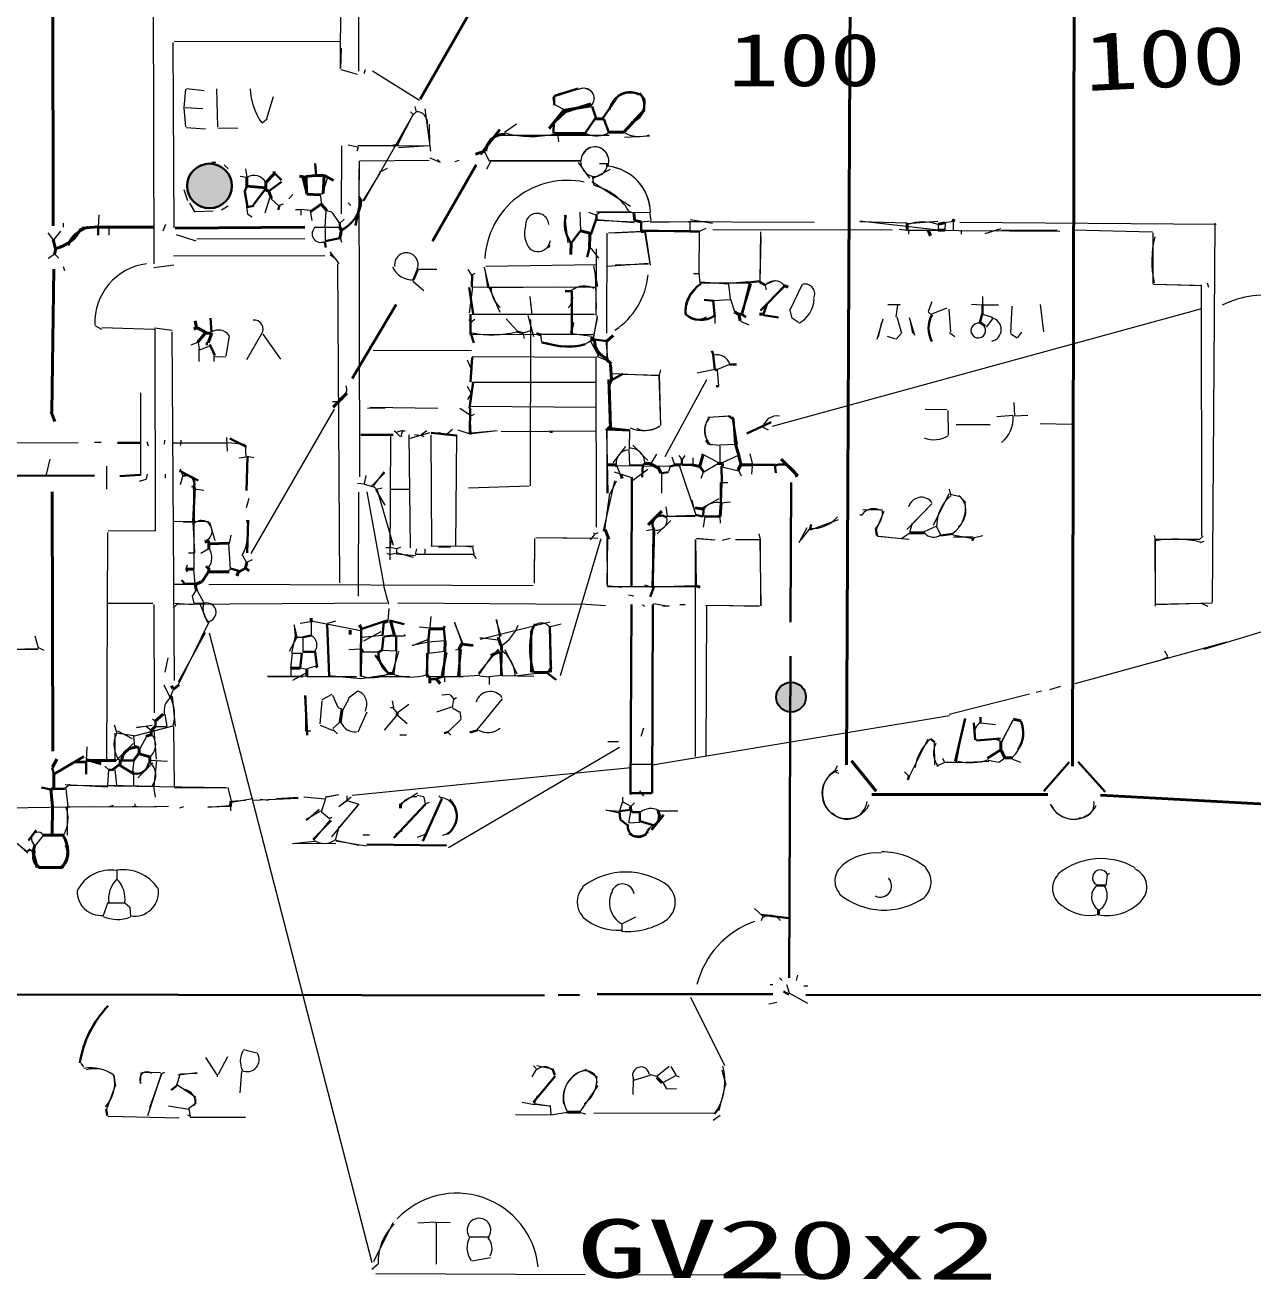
# Model space of a CAD drawing. Header units: millimetres. Extents: x -23299 to 140949, y -27274 to 87783.
# Drawn here: x 48151 to 63551, y -3857 to 11880 of the extents above; entities that cross this region are included whole.
import ezdxf

# ---------------------------------------------------------------- set-up
doc = ezdxf.new("R2010")
doc.units = ezdxf.units.MM
doc.linetypes.add('DASHED', pattern=[666.674799, 446.523571, -220.151228])
for name, color, linetype, lineweight in [('A_HATCH', 252, 'CONTINUOUS', 15), ('A_MED', 9, 'CONTINUOUS', 20), ('A_THIN', 8, 'CONTINUOUS', 15), ('CHECK', 2, 'CONTINUOUS', 35), ('P_DASHED', 200, 'DASHED', 20), ('P_NOMARK', 6, 'CONTINUOUS', 35), ('P_R', 5, 'CONTINUOUS', 40), ('P_SIZE', 140, 'CONTINUOUS', 13), ('SYM', 4, 'CONTINUOUS', 25), ('TEXT', 7, 'CONTINUOUS', 13), ('TEXT_SHAPE', 7, 'CONTINUOUS', 30)]:
    doc.layers.add(name, color=color, linetype=linetype, lineweight=lineweight)
doc.styles.add('JP', font='msgothic.ttc')

msp = doc.modelspace()

# ---------------------------------------------------------------- hatches: boundary and pattern name
at = {"layer": 'SYM'}
h = msp.add_hatch(color=7, dxfattribs=at)
h.dxf.hatch_style = 1
edge = h.paths.add_edge_path()
edge.add_arc((57758, 3452), 187, 0, 360)
at = {"layer": 'TEXT_SHAPE'}
h = msp.add_hatch(color=7, dxfattribs=at)
h.dxf.hatch_style = 1
edge = h.paths.add_edge_path()
edge.add_arc((50464, 9863), 280, 0, 360)

# ---------------------------------------------------------------- linework, layer by layer
at = {"layer": 'A_HATCH', "lineweight": 20}
for p, q in [((55316, 8875), (53931, 8853)), ((53757, 7722), (55319, 7717))]:
    msp.add_line(p, q, dxfattribs=at)
at = {"layer": 'A_HATCH', "lineweight": 15}
for p, q in [((53759, 8256), (55292, 8255)), ((53755, 7403), (55305, 7402)), ((53736, 7102), (55304, 7090))]:
    msp.add_line(p, q, dxfattribs=at)
at = {"layer": 'A_MED', "lineweight": 20}
for p, q in [((50005, 11660), (50017, 9338)), ((50553, 11081), (50565, 10605)), ((51185, 10707), (51265, 10983)), ((54801, 10879), (54922, 10816)), ((50142, 10842), (50161, 10604)), ((50158, 10847), (50379, 10835)), ((51126, 10653), (51188, 10704)), ((53020, 10758), (52398, 9675)), ((53020, 10762), (52828, 10385)), ((53055, 10792), (53021, 10758)), ((53241, 10298), (53167, 10828)), ((50173, 10597), (50412, 10578)), ((50569, 10593), (50818, 10586)), ((55670, 10475), (55984, 10493)), ((52328, 10348), (52311, 10297)), ((52765, 10366), (52324, 10366)), ((52835, 10345), (53218, 10368)), ((53912, 10296), (53973, 10173)), ((52340, 10179), (52338, 9690)), ((52353, 10179), (53221, 10186)), ((52693, 10083), (52591, 10032)), ((53227, 10214), (53356, 10160)), ((55114, 10180), (53984, 10178)), ((53984, 10178), (55119, 10179)), ((50848, 9987), (50933, 9972)), ((52599, 10023), (52388, 9676)), ((55261, 9919), (55743, 9607)), ((51218, 9709), (51156, 9520)), ((51236, 9701), (51335, 9613)), ((51389, 9636), (51339, 9616)), ((51854, 9755), (51867, 9635)), ((51542, 9567), (51609, 9567)), ((51610, 9570), (51729, 9557)), ((51726, 9549), (51747, 9431)), ((54916, 9496), (54957, 9148)), ((55109, 9531), (55119, 9294)), ((55110, 9532), (55116, 9294)), ((55709, 9532), (55317, 9532)), ((55368, 9534), (55318, 9499)), ((55711, 9553), (55790, 9519)), ((55983, 9532), (56000, 9430)), ((51913, 9345), (52100, 9345)), ((51913, 9345), (51913, 9175)), ((55315, 9441), (55791, 9406)), ((55318, 9435), (55792, 9413)), ((55894, 9290), (55470, 9272)), ((55539, 9275), (55877, 9292)), ((55920, 9295), (55987, 8887)), ((55927, 9298), (55991, 8871)), ((56605, 9293), (56603, 8766)), ((56605, 9289), (56603, 8766)), ((56690, 9328), (56606, 9292)), ((57376, 9289), (57368, 8663)), ((59112, 9320), (59214, 9306)), ((59215, 9390), (59601, 9423)), ((59223, 9310), (59485, 9310)), ((59231, 9309), (61128, 9297)), ((59604, 9378), (59604, 9309)), ((59790, 9415), (59688, 9401)), ((60194, 9266), (60395, 9330)), ((60400, 9309), (61094, 9309)), ((51659, 9199), (50303, 9194)), ((52103, 9210), (52119, 9159)), ((55446, 8017), (55453, 9271)), ((57378, 9225), (57368, 8663)), ((48523, 9007), (48440, 8953)), ((48524, 9006), (48574, 8955)), ((55248, 9084), (55342, 8959)), ((50016, 8869), (49767, 8835)), ((53080, 8817), (53317, 8817)), ((53908, 8846), (53968, 8587)), ((55452, 8856), (55970, 8895)), ((55971, 8882), (55554, 8871)), ((53016, 8667), (53153, 8550)), ((53792, 8764), (53758, 8746)), ((56600, 8765), (56612, 8646)), ((57432, 8626), (57567, 8682)), ((53762, 8595), (53720, 8271)), ((53943, 8598), (53993, 8577)), ((56972, 8629), (56994, 8442)), ((57429, 8628), (57445, 8560)), ((62311, 8629), (62904, 8613)), ((56992, 8434), (56788, 8422)), ((56997, 8444), (57048, 8289)), ((60883, 8375), (60926, 8031)), ((53790, 8186), (53740, 8150)), ((54185, 8194), (54324, 8045)), ((56804, 8221), (56804, 8136)), ((49024, 8112), (49111, 8066)), ((50024, 3661), (49995, 8035)), ((53735, 8153), (53744, 8000)), ((54614, 8000), (54627, 7903)), ((55240, 7926), (55343, 7732)), ((55322, 7726), (55479, 7661)), ((53694, 7681), (53753, 7549)), ((56122, 7558), (56104, 7490)), ((56830, 7557), (56849, 7353)), ((56988, 7624), (56834, 7560)), ((56101, 7480), (55517, 7508)), ((56106, 7485), (55649, 7500)), ((56099, 7489), (56121, 6860)), ((56102, 7489), (56119, 6860)), ((56699, 7429), (56177, 6467)), ((53728, 6979), (53743, 6757)), ((53782, 6998), (53733, 6977)), ((57001, 6974), (56713, 6957)), ((56968, 6975), (56731, 6957)), ((52980, 6701), (53233, 6769)), ((53424, 6736), (53340, 6771)), ((53513, 6807), (53429, 6737)), ((54070, 6793), (53749, 6754)), ((55445, 6792), (55458, 6008)), ((57405, 6848), (57202, 6762)), ((60881, 6885), (61283, 6877)), ((48818, 6635), (47988, 6641)), ((49022, 6648), (49107, 6651)), ((50004, 6640), (50690, 6639)), ((50106, 6640), (50682, 6639)), ((50699, 6644), (50903, 6626)), ((50912, 6617), (50921, 6469)), ((52985, 5322), (52967, 6741)), ((53238, 6741), (53249, 5345)), ((53564, 6743), (53549, 5345)), ((55773, 6611), (55962, 6421)), ((56729, 6626), (56865, 6612)), ((57051, 6618), (56864, 6613)), ((50919, 6461), (50834, 6449)), ((50937, 6469), (50928, 6043)), ((50936, 6473), (51021, 6458)), ((55683, 6594), (55524, 6390)), ((55723, 6554), (55731, 6366)), ((56072, 6500), (55999, 6383)), ((56663, 6489), (56838, 6400)), ((56864, 6604), (56863, 6383)), ((57096, 6480), (56895, 6389)), ((57239, 6502), (57275, 6367)), ((48463, 6435), (48416, 6242)), ((49172, 6350), (49170, 6061)), ((55573, 6348), (55615, 6242)), ((55962, 6308), (55772, 6170)), ((56240, 6348), (56223, 6280)), ((56356, 6362), (56563, 5739)), ((56525, 6451), (56525, 6366)), ((56834, 6375), (56663, 6275)), ((56895, 6341), (57098, 6290)), ((57098, 6297), (57132, 6229)), ((57270, 6349), (57262, 6247)), ((49909, 6248), (49909, 6197)), ((55407, 5534), (55548, 6164)), ((55563, 6160), (55489, 6001)), ((55541, 6276), (55743, 6211)), ((56135, 6264), (56133, 6008)), ((56135, 6259), (56133, 6008)), ((56658, 6281), (56628, 6195)), ((50239, 6095), (50273, 6095)), ((50273, 6065), (50392, 6048)), ((52333, 4716), (52339, 6021)), ((55483, 6007), (55418, 5549)), ((50959, 5944), (50925, 5824)), ((56515, 5921), (56539, 5817)), ((56998, 5898), (56879, 5886)), ((56556, 5729), (56200, 5715)), ((56556, 5719), (56200, 5719)), ((56678, 5718), (56655, 5583)), ((56866, 5719), (56869, 5634)), ((49183, 5516), (49174, 2650)), ((50457, 5652), (50021, 5654)), ((50135, 5652), (50271, 5652)), ((50253, 5651), (50277, 5262)), ((50266, 5652), (50268, 5261)), ((50463, 5648), (50530, 5418)), ((56029, 5552), (55944, 5538)), ((50726, 5057), (50707, 5380)), ((54868, 3724), (55377, 5442)), ((55454, 5430), (55449, 4868)), ((56561, 2707), (56560, 5430)), ((56561, 5430), (56568, 4856)), ((62321, 5428), (62327, 4628)), ((62873, 5428), (62331, 5428)), ((62928, 5475), (62877, 5424)), ((50201, 5261), (50269, 5261)), ((50455, 5312), (50357, 5255)), ((52805, 5265), (53019, 5207)), ((53047, 5243), (53771, 5243)), ((53772, 5240), (53807, 5191)), ((50164, 5055), (50182, 5022)), ((50185, 5107), (50165, 5057)), ((50725, 5057), (50691, 5023)), ((50013, 4870), (50284, 4869)), ((50309, 4789), (50394, 4636)), ((49186, 4628), (49752, 4630)), ((50059, 4618), (50008, 4567)), ((50266, 4631), (50385, 4631)), ((52824, 4634), (55128, 4617)), ((55129, 4622), (55432, 4600)), ((56696, 4596), (56691, 2711)), ((62332, 4612), (63042, 4635)), ((52045, 4406), (51942, 4376)), ((52713, 4563), (52702, 4410)), ((53238, 4461), (53226, 4324)), ((54057, 4425), (54120, 4215)), ((54063, 4427), (54101, 4206)), ((50410, 4257), (50071, 3638)), ((50456, 4390), (50075, 3613)), ((51520, 4359), (51558, 4211)), ((51525, 4359), (51539, 4206)), ((51738, 4397), (51603, 4377)), ((51739, 4393), (51738, 4222)), ((52364, 4282), (51741, 4403)), ((51942, 4376), (51961, 3712)), ((52652, 4397), (52369, 4313)), ((52614, 4272), (52396, 4155)), ((53093, 4333), (53229, 4321)), ((53532, 4391), (53640, 4122)), ((53535, 4392), (53631, 4120)), ((54733, 4391), (53860, 4173)), ((54874, 4368), (54739, 4335)), ((48272, 4220), (48317, 4070)), ((51556, 4196), (51463, 4023)), ((51535, 4205), (51492, 4003)), ((51636, 4205), (51636, 4018)), ((52636, 4225), (52365, 4201)), ((52805, 4222), (52907, 4222)), ((52904, 4236), (52921, 4219)), ((53414, 4159), (53211, 4139)), ((48318, 4075), (48385, 4040)), ((51499, 4001), (51478, 3814)), ((52364, 4055), (52211, 4044)), ((52381, 4018), (52584, 4018)), ((52635, 4042), (52804, 4032)), ((52833, 4026), (52757, 3748)), ((52811, 4034), (52776, 3745)), ((53414, 4022), (53211, 4000)), ((53600, 4055), (53549, 4039)), ((54083, 4054), (53832, 3746)), ((53999, 3964), (53842, 3736)), ((54168, 4051), (54319, 3745)), ((62482, 3954), (62378, 3907)), ((51482, 3814), (51482, 3712)), ((51601, 3817), (51686, 3803)), ((51802, 3838), (51683, 3805)), ((51685, 3709), (51194, 3715)), ((51508, 3666), (51667, 3751)), ((51957, 3722), (52360, 3685)), ((52700, 3730), (52367, 3682)), ((53854, 3721), (53582, 3707)), ((54533, 3744), (54296, 3713)), ((49893, 3604), (49957, 3466)), ((50014, 3556), (49980, 3471)), ((49997, 3459), (50035, 3086)), ((49269, 3103), (49300, 3000)), ((49276, 2998), (49275, 2650)), ((49767, 3039), (49796, 2673)), ((49785, 3083), (49921, 3082)), ((50014, 3083), (50019, 2334)), ((50014, 3083), (50019, 2334)), ((49506, 2871), (49287, 2652)), ((49510, 2963), (49524, 2827)), ((49673, 2959), (49591, 2805)), ((48927, 2828), (48916, 2657)), ((55607, 2819), (53462, 1563)), ((49199, 2539), (49185, 2351)), ((49516, 2657), (49500, 2520)), ((49755, 2628), (49566, 2439)), ((49716, 2660), (49936, 2649)), ((49799, 2658), (49764, 2334)), ((49511, 2487), (49511, 2334)), ((48712, 2354), (48645, 2302)), ((49189, 2347), (49765, 2333)), ((49763, 2333), (49784, 2198)), ((50694, 2320), (50737, 2147)), ((50695, 2320), (50735, 2147)), ((50724, 2088), (50441, 2069)), ((50729, 2081), (50441, 2072)), ((55639, 2129), (55608, 2026)), ((55794, 2128), (55743, 2077)), ((55746, 2012), (55718, 1874)), ((55862, 1881), (55726, 1870)), ((56013, 1839), (55979, 1805)), ((48379, 1716), (48280, 1595)), ((57401, 697), (57384, 646)), ((55635, 613), (55635, 511)), ((57703, -152), (57739, -270)), ((56496, -310), (56923, -1170)), ((49187, -1804), (50085, -1824)), ((56793, -1770), (55286, -1767)), ((55175, -3795), (52550, -3783))]:
    msp.add_line(p, q, dxfattribs=at)
at = {"layer": 'A_MED', "lineweight": 15}
msp.add_line((55476, 10497), (54175, 10494), dxfattribs=at)
at = {"layer": 'A_MED', "lineweight": 20}
for centre, radius, start, end in [((51826, 11135), 855, 183.5429, 214.2968), ((55156, 10949), 138, 5.0878, 117.2789), ((55159, 10959), 129, 314.4123, 120.1949), ((54509, 11799), 1315, 255.2504, 282.0247), ((55318, 10778), 288, 243.4185, 303.0934), ((55859, 10902), 419, 241.7379, 287.3569), ((55293, 10143), 162, 262.3423, 348.7749), ((51023, 9833), 161, 26.5947, 122.1124), ((54951, 8899), 1034, 78.0474, 176.9665), ((55130, 9195), 690, 31.3865, 77.0454), ((54573, 9373), 146, 2.2455, 184.3693), ((54723, 9269), 309, 162.963, 219.754), ((59409, 8851), 561, 69.7044, 109.7453), ((52933, 8878), 147, 337.4867, 189.3725), ((54581, 9204), 164, 234.4416, 317.6135), ((55017, 8845), 954, 303.86, 354.2716), ((57555, 8520), 152, 38.6402, 138.3184), ((54858, 8459), 161, 310.0417, 29.3198), ((63718, 7236), 1260, 79.3734, 115.927), ((54991, 8293), 451, 255.0062, 306.8328), ((56828, 7575), 170, 17.5411, 104.2152), ((56908, 6792), 236, 139.9222, 229.7522), ((56953, 6794), 277, 143.0132, 204.851), ((55900, 7228), 432, 248.0484, 299.5802), ((55942, 7070), 273, 244.137, 308.4145), ((50363, 5533), 133, 302.4497, 127.848), ((50311, 5526), 638, 332.2543, 13.0359), ((50290, 5199), 204, 322.7632, 34.4393), ((50427, 4515), 119, 281.464, 109.8361), ((53859, 4535), 510, 301.6951, 339.412), ((54627, 4254), 127, 38.205, 163.7565), ((51673, 4105), 139, 323.1016, 60.9146), ((53902, 3713), 395, 2.2948, 55.1814), ((52503, 4121), 425, 251.0849, 297.8422), ((50103, 3280), 210, 129.0455, 191.6607), ((49535, 3228), 491, 342.8547, 25.8358), ((49575, 2855), 310, 153.1591, 220.4614), ((49606, 2854), 183, 306.7747, 44.643), ((49580, 2470), 211, 323.6005, 48.5121), ((48313, 1674), 83.4, 38.4295, 239.452), ((55645, 964), 145, 8.465, 156.2713), ((55779, 873), 300, 150.8119, 241.1185), ((57670, -428), 1127, 109.2078, 165.8313)]:
    msp.add_arc(centre, radius, start, end, dxfattribs=at)
at = {"layer": 'A_THIN', "lineweight": 15}
for p, q in [((49769, 8887), (49760, 13373)), ((52109, 11336), (52113, 12460)), ((52332, 12443), (52332, 11302)), ((52110, 11669), (50026, 11675)), ((52114, 11592), (52108, 11337)), ((52111, 11325), (52244, 11287)), ((52111, 11325), (52318, 11266)), ((52417, 11318), (52400, 11267)), ((52510, 11305), (53099, 10937)), ((50162, 11077), (50142, 10845)), ((50397, 11055), (50177, 11082)), ((53039, 10860), (53057, 10792)), ((52987, 10792), (53021, 10758)), ((53220, 10639), (53224, 10366)), ((54314, 10636), (54163, 10532)), ((54829, 10518), (54842, 10416)), ((52121, 10366), (52117, 9515)), ((52205, 10379), (52325, 10354)), ((53222, 10363), (52324, 10364)), ((50494, 10163), (50545, 10162)), ((50646, 10128), (50697, 10077)), ((50914, 10077), (50934, 9975)), ((52337, 10077), (52346, 6213)), ((53323, 10196), (53357, 10162)), ((53593, 10182), (53542, 10166)), ((53992, 10174), (53939, 10073)), ((55087, 10158), (55232, 9959)), ((55356, 10144), (55457, 10144)), ((55488, 10067), (55265, 9951)), ((55267, 9974), (55279, 9877)), ((50140, 9817), (50190, 9681)), ((51880, 9773), (51846, 9755)), ((50212, 9647), (50280, 9534)), ((50700, 9609), (50614, 9560)), ((50930, 9600), (50940, 9515)), ((51509, 9754), (51458, 9703)), ((52203, 9652), (52236, 9617)), ((52336, 9735), (52370, 9684)), ((49075, 9499), (49067, 9346)), ((50288, 9544), (50508, 9549)), ((50940, 9511), (50996, 9476)), ((51609, 9567), (51609, 9498)), ((51923, 9550), (51910, 9345)), ((51932, 9553), (52000, 9537)), ((51998, 9532), (52093, 9391)), ((52151, 9447), (52100, 9396)), ((55217, 9532), (55319, 9498)), ((55370, 9531), (55980, 9533)), ((56493, 9442), (56773, 9394)), ((48593, 9295), (48510, 9191)), ((48627, 9397), (48627, 9346)), ((49203, 9346), (49203, 9244)), ((49912, 9381), (49879, 9295)), ((51795, 9345), (51913, 9345)), ((55997, 9422), (55878, 9409)), ((55996, 9410), (56708, 9423)), ((55996, 9417), (58046, 9408)), ((56487, 9412), (56487, 9293)), ((59028, 9307), (56775, 9313)), ((58621, 9418), (59215, 9399)), ((58622, 9424), (59604, 9314)), ((59231, 9310), (59231, 9259)), ((59689, 9395), (59688, 9309)), ((59791, 9412), (59790, 9309)), ((59875, 9408), (63089, 9383)), ((59892, 9309), (59891, 9258)), ((62291, 9284), (61298, 9307)), ((63045, 4639), (63076, 9394)), ((48435, 9273), (48502, 9188)), ((50046, 9252), (50292, 9174)), ((54737, 9176), (54721, 9124)), ((62295, 9275), (62297, 8634)), ((51912, 8987), (50014, 8981)), ((51975, 9037), (52086, 8890)), ((51978, 9003), (52027, 8967)), ((54717, 9126), (54705, 9090)), ((54734, 9116), (54713, 9086)), ((55313, 8238), (55317, 9072)), ((48629, 8854), (48645, 8802)), ((52097, 4886), (52075, 8886)), ((53702, 8814), (53751, 8745)), ((55280, 8861), (55332, 8602)), ((53921, 8785), (53951, 8597)), ((55317, 8323), (55305, 8783)), ((56535, 8766), (56603, 8766)), ((56620, 8659), (56976, 8637)), ((57228, 8659), (56974, 8639)), ((55302, 8594), (53756, 8589)), ((53973, 8589), (54106, 8278)), ((53993, 8588), (54807, 8597)), ((56619, 8646), (57229, 8646)), ((62299, 8629), (62819, 8619)), ((62912, 5479), (62907, 8623)), ((62976, 8646), (62992, 8595)), ((54481, 8476), (54493, 8357)), ((54481, 8476), (54505, 8249)), ((53718, 8186), (53736, 8153)), ((54458, 8240), (54527, 7974)), ((54492, 6100), (54494, 8187)), ((55327, 8205), (55275, 7963)), ((55328, 8232), (55277, 7943)), ((57524, 6852), (62911, 8326)), ((49113, 8086), (49773, 8068)), ((49776, 8084), (49996, 8054)), ((49785, 5534), (49783, 8065)), ((54499, 8051), (54398, 8017)), ((54497, 8065), (54513, 8048)), ((57124, 8167), (57227, 8119)), ((53754, 8000), (55273, 8003)), ((54394, 8016), (54410, 7948)), ((55007, 8004), (54618, 7998)), ((55007, 8012), (55263, 7980)), ((55436, 7931), (55461, 7650)), ((55447, 7915), (55446, 7694)), ((53749, 7795), (52516, 7797)), ((55311, 7719), (55315, 5583)), ((56801, 7559), (56579, 7516)), ((49602, 6231), (49601, 7269)), ((53697, 7352), (53743, 7267)), ((53749, 7266), (53701, 7183)), ((53326, 7071), (52479, 7084)), ((52026, 7065), (50982, 5251)), ((52445, 7076), (52666, 7081)), ((53605, 7076), (53737, 6986)), ((52782, 6790), (52815, 6772)), ((52809, 6768), (52860, 6716)), ((52884, 6794), (52816, 6776)), ((52886, 6791), (52866, 6742)), ((52884, 6792), (52918, 6792)), ((53189, 6793), (53120, 6742)), ((53578, 6806), (53745, 6749)), ((54070, 6792), (53748, 6761)), ((54121, 6782), (55307, 6792)), ((54579, 6782), (54663, 6786)), ((54731, 6775), (54765, 6775)), ((55452, 6008), (55452, 6819)), ((55730, 6808), (55729, 6570)), ((55730, 6804), (55729, 6562)), ((57405, 6838), (57473, 6803)), ((49679, 6656), (49695, 6604)), ((49901, 6674), (49895, 6623)), ((50108, 6638), (50090, 6605)), ((50106, 6674), (50106, 6640)), ((50688, 6538), (50683, 6708)), ((52733, 6738), (52726, 5175)), ((52864, 6738), (52881, 6721)), ((53035, 6747), (53120, 6732)), ((53120, 6739), (53154, 6721)), ((56264, 6466), (56295, 6363)), ((56352, 6482), (56388, 6433)), ((56427, 6482), (56391, 6433)), ((50098, 6314), (50131, 6228)), ((55576, 6357), (56236, 6347)), ((55729, 6363), (55898, 6367)), ((49665, 6181), (49581, 6156)), ((49684, 6247), (49668, 6185)), ((50130, 6233), (50097, 6114)), ((52425, 6230), (52404, 6129)), ((52662, 6265), (52486, 6088)), ((52651, 6277), (52518, 6100)), ((56896, 6144), (56964, 6144)), ((52321, 6133), (52407, 6125)), ((52405, 6121), (52524, 6088)), ((52655, 4852), (52440, 6028)), ((52523, 6092), (52557, 6058)), ((52545, 6056), (52664, 5861)), ((52628, 6073), (52560, 6057)), ((52771, 5354), (52566, 6059)), ((52729, 6060), (52979, 6060)), ((54474, 6097), (53712, 6072)), ((56188, 5839), (56204, 5720)), ((56853, 5937), (56648, 5827)), ((56250, 5668), (56080, 5498)), ((49775, 5536), (49192, 5531)), ((55281, 5512), (55298, 5495)), ((55336, 5513), (55303, 5495)), ((50730, 5481), (50709, 5380)), ((52746, 5430), (52725, 5329)), ((54540, 5442), (54535, 4879)), ((54540, 5442), (54536, 4937)), ((55233, 5441), (54556, 5449)), ((55335, 5440), (54556, 5449)), ((55291, 5493), (55240, 5425)), ((55448, 5447), (55452, 4851)), ((56572, 5442), (56808, 5426)), ((56573, 5447), (56808, 5424)), ((62311, 5478), (62327, 5427)), ((62324, 5428), (62326, 4628)), ((62891, 5392), (62941, 5409)), ((50269, 5261), (50268, 5057)), ((50269, 5261), (50268, 5057)), ((50879, 5227), (50929, 5141)), ((52675, 5328), (52726, 5328)), ((52690, 5259), (52724, 5241)), ((52726, 5332), (52811, 5317)), ((52811, 5255), (52726, 5240)), ((52809, 5248), (53046, 5228)), ((52810, 5311), (52810, 5260)), ((52860, 5330), (52811, 5310)), ((53060, 5312), (53044, 5244)), ((53166, 5311), (53166, 5243)), ((53166, 5243), (53775, 5243)), ((53781, 5339), (53238, 5345)), ((53335, 5336), (53488, 5336)), ((53641, 5349), (53760, 5336)), ((53764, 5329), (53779, 5244)), ((50264, 5056), (50280, 4869)), ((50998, 5174), (50930, 5140)), ((50294, 4789), (50245, 4719)), ((50454, 4868), (54522, 4851)), ((52648, 4850), (52709, 4619)), ((55449, 4853), (55637, 4831)), ((55456, 4840), (56552, 4838)), ((55922, 4859), (56024, 4827)), ((56552, 4846), (56027, 4830)), ((49772, 3253), (49771, 4615)), ((50029, 4628), (50265, 4615)), ((50063, 4617), (52689, 4634)), ((50248, 4716), (50268, 4632)), ((50347, 4615), (50440, 4388)), ((62327, 4617), (62903, 4630)), ((62327, 4628), (62327, 4594)), ((62903, 4629), (62987, 4594)), ((62938, 4055), (64685, 4584)), ((52504, -3644), (50463, 4252)), ((51535, 4205), (51636, 4205)), ((53199, 4169), (53005, 4093)), ((53211, 4141), (53005, 4100)), ((53855, 4200), (54083, 4169)), ((63221, 4142), (61317, 3619)), ((47977, 4055), (48316, 4061)), ((47977, 4053), (48316, 4053)), ((49941, 3946), (49904, 3764)), ((51500, 4001), (51619, 4001)), ((62442, 4032), (62478, 3965)), ((51685, 3712), (51956, 3712)), ((51685, 3712), (51956, 3712)), ((54531, 3712), (54125, 3718)), ((60747, 3487), (59742, 3235)), ((49747, 3180), (49781, 3146)), ((49903, 3238), (49927, 3084)), ((59745, 3219), (56021, 2597)), ((49294, 3002), (49514, 2970)), ((49311, 3031), (49496, 2932)), ((50004, 3089), (49517, 2960)), ((49547, 3072), (49745, 3099)), ((49547, 3073), (49666, 3086)), ((49669, 3086), (49735, 3033)), ((55907, 3062), (55875, 2959)), ((55459, 2894), (55594, 2894)), ((49153, 2585), (49205, 2536)), ((49275, 2540), (49297, 2352)), ((55747, 2565), (52253, 2219)), ((56017, 2605), (55746, 2605)), ((49187, 2324), (48654, 2353)), ((48663, 2302), (48686, 2079)), ((50679, 2313), (48714, 2344)), ((50024, 2319), (50679, 2315)), ((55858, 2278), (55907, 2209)), ((47917, 2062), (48985, 2082)), ((48680, 2079), (48678, 1721)), ((48680, 2076), (49798, 2080)), ((49257, 2091), (49206, 2075)), ((49493, 2078), (49526, 2078)), ((49527, 2112), (49526, 2078)), ((49526, 2078), (49560, 2078)), ((49950, 2080), (49594, 2073)), ((50138, 2074), (50087, 2058)), ((50729, 2078), (50729, 2027)), ((50916, 2155), (50730, 2143)), ((51007, 2176), (50737, 2129)), ((55642, 2196), (55642, 2128)), ((55647, 2137), (55747, 2084)), ((55437, 2039), (55601, 2000)), ((55438, 2033), (55607, 2023)), ((56073, 2026), (56336, 2026)), ((56099, 2026), (56336, 2026)), ((55974, 1808), (55952, 1778)), ((55982, 1803), (55964, 1770)), ((47955, 1694), (48180, 1510)), ((47962, 1697), (48186, 1495)), ((48213, 1544), (48182, 1523)), ((48221, 1532), (48187, 1514)), ((48220, 1534), (48254, 1534)), ((57298, 802), (57403, 704)), ((55809, 691), (55638, 608)), ((57495, -153), (57529, -153)), ((57614, -68), (57648, -102)), ((57841, -36), (57824, -104)), ((57737, -263), (57963, -385)), ((57919, -170), (57969, -170)), ((57580, -380), (57478, -397)), ((58155, -3797), (55497, -3793))]:
    msp.add_line(p, q, dxfattribs=at)
for centre, radius, start, end in [((55297, 10179), 174, 347.8661, 180.1104), ((55299, 10190), 164, 14.0551, 153.2208), ((55324, 10182), 208, 180.9607, 255.5757), ((55402, 9520), 592, 1.1058, 84.6281), ((55414, 9530), 577, 8.4654, 77.2725), ((63597, 8916), 1314, 166.3514, 191.8082), ((49768, 8150), 742, 97.14, 182.2533), ((54332, 8590), 337, 181.859, 228.4439), ((55169, 8339), 268, 63.3213, 127.792), ((54006, 9299), 1304, 259.0191, 283.648), ((57585, 6794), 185, 81.8253, 164.684), ((56823, 5697), 195, 73.8659, 146.9742), ((56074, 5675), 129, 250.7892, 19.403), ((62577, 4234), 1201, 74.9214, 101.6498), ((50644, 4568), 262, 166.3283, 222.392), ((52988, 4412), 708, 251.8456, 286.6774), ((48288, 1926), 402, 328.8518, 21.3368), ((55687, 359), 899, 52.7393, 127.4106), ((55342, 882), 268, 136.571, 222.9413), ((56031, 878), 275, 310.2545, 44.3761), ((55581, 1171), 644, 227.2888, 274.6931), ((55704, 1422), 910, 265.6328, 303.7849), ((53565, -3795), 1025, 5.7805, 136.6646)]:
    msp.add_arc(centre, radius, start, end, dxfattribs=at)
at = {"layer": 'CHECK', "lineweight": 15}
for p, q in [((51945, 9973), (51875, 9754)), ((51695, 9756), (51862, 9751))]:
    msp.add_line(p, q, dxfattribs=at)
at = {"layer": 'CHECK', "lineweight": 30}
msp.add_line((54835, -284), (55106, -285), dxfattribs=at)
at = {"layer": 'P_DASHED', "lineweight": 20}
msp.add_line((51193, 3711), (53853, 3710), dxfattribs=at)
at = {"layer": 'P_NOMARK', "lineweight": 40}
for p, q in [((61316, 15394), (61290, 2586)), ((58510, 14824), (58455, 2604)), ((48502, 9363), (48499, 13561)), ((54104, 10570), (53865, 10256)), ((53917, 10297), (53799, 10261)), ((53809, 10129), (53260, 9170)), ((50033, 9333), (51659, 9346)), ((48511, 8818), (48487, 7031)), ((52255, 7447), (52804, 8377)), ((48479, 7030), (48524, 6909)), ((57633, 6437), (57842, 6226)), ((55623, 6246), (55639, 6194)), ((48500, 2776), (48490, 6027)), ((48547, 2674), (48493, 2574)), ((58515, 2653), (58825, 2273)), ((58772, 2230), (60978, 2229)), ((61640, 2224), (73803, 1559))]:
    msp.add_line(p, q, dxfattribs=at)
at = {"layer": 'P_NOMARK', "lineweight": 30}
for p, q in [((55901, 6366), (55890, 6212)), ((47991, 6229), (49020, 6231)), ((55756, 4846), (55763, 6211)), ((57752, 4391), (57760, 6144)), ((56037, 4830), (55992, 4709)), ((55755, 4613), (55743, 2230)), ((56015, 2247), (56026, 4613)), ((57736, -68), (57751, 3966)), ((61247, 2635), (60929, 2273)), ((61360, 2639), (61697, 2264)), ((56011, 2247), (55748, 2247)), ((57387, 720), (57734, 681)), ((45959, -275), (54666, -289)), ((57529, -273), (55326, -273)), ((77144, -304), (57944, -280))]:
    msp.add_line(p, q, dxfattribs=at)
for centre, radius, start, end in [((57635, 6177), 194, 9.4964, 112.1691), ((50133, -1333), 1310, 135.9209, 171.3472)]:
    msp.add_arc(centre, radius, start, end, dxfattribs=at)
at = {"layer": 'P_R', "lineweight": 40}
msp.add_line((53830, 12217), (53107, 10949), dxfattribs=at)
at = {"layer": 'SYM', "lineweight": 20}
for p, q in [((49303, 1279), (49302, 1159)), ((61723, 1224), (61707, 1088)), ((49199, 870), (49403, 870)), ((49404, 872), (49461, 821)), ((49463, 819), (49472, 700)), ((53077, -3142), (53297, -3131)), ((53298, -3133), (53484, -3137)), ((53305, -3147), (53306, -3658)), ((53721, -3318), (53975, -3318)), ((53755, -3618), (53988, -3575))]:
    msp.add_line(p, q, dxfattribs=at)
at = {"layer": 'SYM', "lineweight": 15}
for p, q in [((61754, 1240), (61721, 1222)), ((49187, 874), (49127, 701)), ((52765, -3143), (52521, -3631)), ((52581, -3661), (52501, -3728))]:
    msp.add_line(p, q, dxfattribs=at)
at = {"layer": 'SYM', "lineweight": 30}
msp.add_line((61583, 1089), (61702, 1089), dxfattribs=at)
at = {"layer": 'SYM', "lineweight": 40}
msp.add_line((61616, 782), (61615, 731), dxfattribs=at)
at = {"layer": 'SYM'}
msp.add_circle((57758, 3452), 187, dxfattribs=at)
at = {"layer": 'SYM', "lineweight": 15}
for centre, radius, start, end in [((53059, 10654), 140, 354.3016, 91.9442), ((49228, 804), 479, 81.0465, 152.2718), ((49384, 768), 519, 34.1211, 99.0021), ((49062, 924), 343, 351.0762, 44.4684), ((49104, 1013), 300, 178.0213, 274.8452), ((49521, 1007), 303, 260.5309, 9.878), ((53240, -3634), 661, 133.8402, 182.0389)]:
    msp.add_arc(centre, radius, start, end, dxfattribs=at)
at = {"layer": 'SYM', "lineweight": 40}
for centre, radius, start, end in [((54154, 10285), 225, 85.8066, 176.8255), ((48415, 9553), 492, 284.6824, 332.8639), ((49063, 8953), 411, 106.2082, 156.004), ((55980, 1956), 127, 285.9813, 30.4578)]:
    msp.add_arc(centre, radius, start, end, dxfattribs=at)
at = {"layer": 'SYM', "lineweight": 30}
for centre, radius, start, end in [((51909, 9716), 460, 297.0808, 356.221), ((55840, 1894), 191, 233.6681, 303.6533)]:
    msp.add_arc(centre, radius, start, end, dxfattribs=at)
at = {"layer": 'SYM', "lineweight": 20}
for centre, radius, start, end in [((51857, 9261), 106, 126.6649, 298.1493), ((53008, 8956), 272, 203.5923, 274.2726), ((52037, 7306), 149, 258.656, 19.0582), ((55730, 6384), 168, 95.8911, 185.974), ((55738, 6386), 187, 359.2126, 92.5438), ((56000, 1845), 209, 61.2031, 130.1049), ((61302, 2243), 322, 204.6692, 332.1998), ((61299, 2231), 310, 207.0716, 282.332), ((61382, 2114), 178, 265.3634, 9.8543), ((61647, 573), 853, 59.802, 129.5221), ((61638, 1187), 98.1, 24.5355, 241.1434), ((61973, 1069), 248, 312.3487, 66.9632), ((49523, 928), 325, 133.6153, 190.1294), ((61286, 1051), 249, 135.39, 244.6958), ((61720, 946), 193, 134.0016, 237.4842), ((61505, 965), 219, 301.1652, 32.1013), ((61499, 1241), 526, 232.7436, 282.904), ((61727, 1287), 575, 258.6118, 315.8022), ((49308, 1076), 413, 244.815, 293.2516), ((57495, 548), 166, 38.9076, 123.2158), ((53844, -3232), 148, 326.6977, 214.7598), ((53962, -3453), 269, 150.656, 216.3459), ((53810, -3461), 198, 331.4278, 40.9826)]:
    msp.add_arc(centre, radius, start, end, dxfattribs=at)
at = {"layer": 'TEXT_SHAPE', "lineweight": 30}
for p, q in [((55087, 11085), (54785, 10990)), ((55088, 11083), (54798, 10997)), ((55854, 11021), (55923, 10948)), ((54780, 10978), (54790, 10875)), ((54787, 10990), (54786, 10876)), ((55264, 10861), (55312, 10707)), ((55398, 10714), (55595, 10996)), ((55922, 10944), (55917, 10825)), ((55303, 10709), (55177, 10526)), ((55409, 10706), (55472, 10535)), ((54784, 10672), (54780, 10519)), ((52833, 10382), (52765, 10364)), ((51788, 10146), (51801, 9992)), ((51282, 10019), (51367, 9934)), ((50931, 9857), (50904, 9788)), ((50907, 9788), (50939, 9602)), ((51157, 9815), (51012, 9621)), ((51365, 9913), (51210, 9797)), ((51018, 9612), (50933, 9597)), ((51342, 9617), (51326, 9565)), ((52363, 9692), (52296, 9367)), ((55313, 9448), (55247, 9255)), ((55319, 9498), (55319, 9447)), ((49067, 9346), (49067, 9244)), ((52100, 9396), (52100, 9345)), ((55114, 9294), (55004, 9151)), ((55877, 9412), (55877, 9293)), ((55894, 9305), (56487, 9293)), ((55911, 9299), (56487, 9295)), ((56487, 9293), (56605, 9293)), ((51909, 9157), (51925, 9089)), ((52099, 9209), (51914, 9170)), ((55226, 9074), (55199, 8970)), ((53077, 8819), (53021, 8684)), ((53757, 8749), (53756, 8596)), ((57364, 8667), (57229, 8652)), ((53721, 8589), (53773, 8258)), ((54925, 8545), (55010, 8545)), ((55007, 8013), (55010, 8545)), ((57252, 8635), (57135, 8250)), ((57241, 8643), (57146, 8254)), ((57674, 8604), (57373, 8300)), ((57674, 8608), (57465, 8392)), ((56668, 8434), (56787, 8422)), ((56783, 8425), (56802, 8221)), ((57460, 8393), (57412, 8255)), ((60159, 8373), (60158, 8254)), ((50476, 8206), (50488, 8035)), ((53738, 8256), (53737, 8000)), ((57412, 8243), (57599, 8213)), ((60155, 8255), (60124, 8152)), ((54313, 8036), (54397, 8016)), ((55024, 8156), (55001, 8018)), ((50468, 7873), (50531, 7735)), ((53747, 7998), (53778, 7895)), ((54633, 7899), (54871, 7848)), ((55296, 7936), (55448, 7917)), ((56766, 7795), (56787, 7745)), ((56780, 7744), (56800, 7557)), ((53760, 7711), (53736, 7406)), ((56801, 7557), (56835, 7557)), ((56988, 7625), (57072, 7625)), ((53769, 7403), (53723, 7074)), ((55649, 7507), (55516, 7432)), ((56817, 7353), (56851, 7353)), ((53733, 7073), (53731, 6762)), ((57020, 6946), (56969, 6981)), ((57078, 6621), (57023, 6965)), ((57057, 6621), (57037, 6946)), ((55465, 6807), (55730, 6796)), ((55491, 6824), (55729, 6798)), ((57509, 6899), (57203, 6760)), ((49310, 6640), (49606, 6640)), ((50717, 6694), (50928, 6590)), ((52363, 6741), (52767, 6741)), ((53243, 6765), (53561, 6731)), ((56689, 6671), (56727, 6625)), ((50940, 6464), (50927, 6043)), ((56641, 6499), (56658, 6482)), ((55933, 6381), (55899, 6363)), ((56305, 6362), (56237, 6345)), ((56389, 6434), (56389, 6366)), ((56389, 6366), (56525, 6366)), ((56885, 6348), (56888, 6144)), ((57558, 6368), (57270, 6359)), ((57558, 6366), (57270, 6366)), ((57554, 6365), (57568, 6263)), ((49595, 6241), (49341, 6224)), ((50089, 6289), (50320, 6169)), ((56220, 6275), (56135, 6260)), ((56884, 6145), (56876, 5889)), ((56879, 6144), (56878, 5889)), ((50279, 6078), (50261, 5653)), ((50273, 6061), (50268, 5652)), ((50947, 5669), (50935, 5263)), ((56556, 5739), (56657, 5718)), ((56658, 5804), (56657, 5719)), ((56674, 5719), (56861, 5719)), ((56041, 5549), (56022, 4834)), ((56034, 5549), (56026, 4834)), ((58011, 5617), (57993, 5549)), ((58821, 5565), (58836, 5479)), ((59790, 5500), (59638, 5477)), ((60047, 5445), (60029, 5411)), ((50727, 5063), (50831, 5037)), ((50111, 4917), (50162, 4866)), ((50166, 4874), (50284, 4874)), ((52687, 4411), (52364, 4303)), ((52723, 4414), (52906, 4368)), ((51940, 4371), (51965, 3716)), ((52365, 4324), (52365, 4290)), ((52365, 4290), (52365, 4205)), ((52650, 4393), (52632, 4223)), ((53222, 4308), (53208, 4137)), ((53401, 4307), (53419, 4154)), ((54500, 4273), (54497, 3766)), ((54549, 4370), (54499, 4273)), ((54731, 4336), (54746, 3763)), ((54733, 4341), (54746, 3830)), ((51738, 4225), (51637, 4205)), ((52365, 4205), (52364, 4052)), ((52646, 4206), (52631, 4052)), ((52771, 4226), (52652, 4210)), ((52771, 4222), (52805, 4222)), ((52805, 4222), (52805, 4035)), ((53212, 4137), (53211, 4001)), ((51623, 4001), (51602, 3814)), ((51636, 4018), (51788, 4018)), ((51791, 4018), (51809, 3848)), ((52368, 4018), (52361, 3712)), ((52364, 4035), (52363, 3712)), ((52540, 3979), (52705, 3752)), ((53199, 4001), (53191, 3729)), ((53194, 4001), (53193, 3701)), ((53437, 4012), (53376, 3717)), ((53418, 4017), (53393, 3712)), ((53618, 4050), (53583, 3711)), ((53601, 4052), (53599, 3716)), ((54109, 4018), (54129, 3729)), ((54126, 4026), (54124, 3733)), ((53226, 3677), (53311, 3677)), ((53396, 3712), (53310, 3680)), ((54707, 3748), (54812, 3668)), ((51662, 3473), (51689, 2976)), ((49785, 3151), (49785, 3083)), ((59942, 3184), (59815, 2649)), ((60136, 3199), (60135, 3131)), ((53460, 3017), (53408, 3001)), ((53831, 3038), (53729, 3006)), ((60052, 3128), (60069, 2914)), ((59562, 2881), (59513, 2927)), ((60084, 2907), (60386, 2933)), ((60379, 2788), (60224, 2688)), ((48492, 2571), (48508, 2503)), ((48766, 2631), (48520, 2490)), ((48919, 2640), (48918, 2487)), ((49207, 2538), (49258, 2538)), ((49337, 2597), (49487, 2508)), ((49360, 2657), (49512, 2657)), ((59238, 2467), (59222, 2415)), ((48355, 2318), (48476, 2293)), ((48511, 2300), (48647, 2300)), ((53172, 2108), (52778, 1686)), ((53377, 2176), (53139, 1647)), ((55605, 2026), (55614, 1923)), ((55744, 2037), (55608, 2022)), ((55614, 1918), (55704, 1850)), ((55760, 2009), (55862, 2009)), ((55862, 2009), (55861, 1890)), ((55862, 1894), (56016, 1849)), ((48289, 1783), (48195, 1654)), ((53437, 1592), (52438, 1604)), ((57662, -242), (57729, -277)), ((54767, -1212), (54795, -1291)), ((54800, -1300), (54524, -1631)), ((50051, -1425), (49984, -1477)), ((49167, -1717), (49181, -1797)), ((56853, -1703), (56799, -1774))]:
    msp.add_line(p, q, dxfattribs=at)
at = {"layer": 'TEXT_SHAPE', "lineweight": 40}
for p, q in [((55256, 10868), (54917, 10814)), ((55248, 10891), (54924, 10792)), ((54914, 10816), (54726, 10583)), ((54928, 10798), (54792, 10668)), ((55307, 10706), (55409, 10706)), ((55920, 10817), (55659, 10539)), ((54781, 10519), (54832, 10519)), ((54807, 10519), (55188, 10519)), ((54832, 10519), (55188, 10519)), ((55476, 10536), (55662, 10536)), ((55457, 10144), (55457, 10110)), ((50934, 9975), (50933, 9856)), ((51271, 10011), (51171, 9907)), ((51273, 10043), (51273, 10009)), ((51593, 9986), (51678, 9971)), ((51640, 9966), (51690, 9758)), ((51797, 9995), (51678, 9983)), ((51678, 9975), (51680, 9771)), ((51798, 9992), (51899, 9992)), ((51902, 9992), (51890, 9770)), ((51901, 9996), (52020, 9929)), ((50934, 9861), (51170, 9838)), ((51170, 9907), (51170, 9839)), ((51170, 9839), (51170, 9805)), ((51170, 9805), (51204, 9805)), ((51206, 9806), (51243, 9705)), ((51683, 9760), (51847, 9751)), ((51863, 9636), (51734, 9542)), ((51866, 9636), (51935, 9553)), ((55790, 9515), (55794, 9430)), ((59806, 9447), (59788, 9413)), ((49067, 9351), (48863, 9332)), ((49067, 9346), (49203, 9346)), ((49644, 9350), (49203, 9344)), ((49203, 9346), (49762, 9346)), ((52097, 9344), (52115, 9310)), ((52119, 9311), (52098, 9209)), ((55116, 9301), (55236, 9271)), ((55793, 9431), (55877, 9411)), ((55877, 9293), (55911, 9293)), ((59215, 9395), (59214, 9310)), ((59479, 9307), (59509, 9237)), ((59688, 9398), (59603, 9383)), ((59604, 9309), (59688, 9309)), ((48501, 9191), (48534, 9072)), ((55002, 9157), (54994, 9003)), ((55233, 9259), (55232, 9072)), ((48537, 9075), (48521, 9006)), ((57363, 8659), (57430, 8624)), ((57670, 8614), (57720, 8593)), ((57044, 8284), (57106, 8250)), ((57105, 8254), (57120, 8169)), ((57109, 8255), (57143, 8255)), ((57142, 8253), (57191, 8217)), ((57363, 8255), (57414, 8255)), ((50299, 8084), (50266, 8066)), ((50284, 8172), (50302, 8087)), ((50300, 8089), (50421, 8025)), ((60126, 8155), (60193, 8103)), ((50415, 8020), (50312, 7901)), ((50417, 8018), (50484, 8018)), ((50493, 8015), (50446, 7894)), ((54566, 8013), (54617, 7997)), ((55261, 7966), (55261, 7932)), ((55261, 7932), (55295, 7932)), ((55529, 7987), (55446, 7917)), ((55448, 7694), (55466, 7661)), ((55467, 7664), (55501, 7630)), ((55493, 7625), (55505, 7438)), ((55473, 7437), (55493, 6820)), ((55511, 7439), (55477, 7371)), ((52186, 7262), (52013, 7090)), ((55476, 7370), (55493, 6843)), ((55489, 6847), (55438, 6795)), ((57062, 6624), (57108, 6470)), ((56651, 6483), (56616, 6347)), ((57104, 6469), (57131, 6365)), ((55457, 6366), (55559, 6366)), ((55556, 6363), (55573, 6346)), ((55932, 6383), (56000, 6383)), ((55997, 6377), (56098, 6325)), ((56094, 6329), (56125, 6259)), ((56304, 6366), (56372, 6366)), ((56524, 6364), (56609, 6346)), ((56611, 6350), (56661, 6281)), ((56830, 6383), (56863, 6383)), ((56863, 6383), (56897, 6383)), ((56897, 6383), (56897, 6349)), ((57130, 6368), (57095, 6300)), ((57134, 6366), (57270, 6366)), ((50273, 6095), (50273, 6061)), ((56557, 5825), (56659, 5811)), ((56882, 5889), (56868, 5718)), ((56137, 5783), (55967, 5613)), ((55428, 5552), (55473, 5431)), ((59248, 5514), (59434, 5514)), ((50440, 5412), (50407, 5394)), ((50441, 5415), (50459, 5381)), ((50456, 5375), (50710, 5381)), ((50456, 5380), (50456, 5312)), ((50166, 5057), (50268, 5057)), ((50420, 5089), (50453, 5071)), ((50455, 5074), (50454, 5023)), ((50914, 5070), (50829, 5019)), ((50911, 5072), (50960, 5036)), ((50932, 5141), (50916, 5073)), ((50370, 4900), (50286, 4865)), ((50452, 5024), (50371, 4902)), ((50454, 5023), (50691, 5023)), ((50459, 5023), (50711, 5023)), ((50829, 5022), (50808, 4972)), ((50283, 4869), (50302, 4785)), ((56552, 4850), (56619, 4832)), ((51739, 4444), (51739, 4393)), ((52733, 4413), (52784, 4226)), ((52230, 4290), (52229, 4239)), ((52346, 4357), (52364, 4323)), ((52706, 4403), (52655, 4389)), ((53229, 4307), (53399, 4307)), ((53414, 4342), (53396, 4309)), ((53419, 4154), (53414, 4018)), ((53629, 4123), (53596, 4054)), ((53634, 4114), (53770, 4099)), ((54086, 4203), (54117, 4100)), ((54126, 4103), (54126, 4035)), ((52366, 4053), (52384, 4019)), ((52636, 4050), (52587, 4014)), ((54106, 4024), (53993, 3972)), ((51482, 3814), (51601, 3814)), ((51685, 3797), (51685, 3712)), ((51801, 3845), (51818, 3828)), ((54753, 3830), (54717, 3763)), ((52702, 3746), (52769, 3746)), ((53195, 3730), (53230, 3680)), ((53226, 3677), (53226, 3626)), ((53309, 3675), (53358, 3623)), ((54531, 3762), (54717, 3762)), ((49973, 3474), (49973, 3440)), ((49988, 3592), (50006, 3558)), ((50085, 3604), (50012, 3552)), ((49884, 3240), (49784, 3152)), ((52126, 3303), (52102, 3134)), ((52818, 3252), (52818, 3218)), ((60544, 3176), (60640, 3156)), ((49783, 3084), (49734, 3032)), ((49734, 3031), (49734, 2980)), ((49734, 2979), (49667, 2961)), ((60388, 2893), (60388, 2774)), ((48886, 2705), (48521, 2489)), ((49578, 2744), (49511, 2658)), ((49531, 2831), (49582, 2814)), ((49581, 2810), (49580, 2742)), ((49580, 2740), (49714, 2703)), ((49716, 2708), (49715, 2657)), ((60397, 2778), (60439, 2689)), ((60438, 2689), (60540, 2689)), ((48919, 2642), (48766, 2635)), ((48919, 2657), (49290, 2657)), ((48923, 2669), (49107, 2613)), ((49339, 2610), (49253, 2544)), ((49343, 2657), (49343, 2606)), ((49492, 2520), (49510, 2486)), ((49715, 2657), (49715, 2623)), ((48512, 2504), (48511, 2300)), ((48473, 2299), (48493, 2079)), ((48477, 2300), (48511, 2300)), ((48493, 2079), (48492, 1725)), ((48493, 2079), (48492, 1721)), ((50730, 2146), (50729, 2078)), ((52858, 2112), (52858, 2061)), ((55743, 2077), (55743, 2043)), ((55745, 2044), (55763, 2010)), ((56158, 1977), (56009, 1786)), ((48274, 1601), (48258, 1533)), ((48373, 1721), (48492, 1721)), ((48492, 1721), (48627, 1721)), ((48301, 1313), (48245, 1538)), ((48591, 1312), (48320, 1314)), ((48608, 1313), (48320, 1313)), ((56075, -1319), (56143, -1387)), ((54947, -1752), (55117, -1752))]:
    msp.add_line(p, q, dxfattribs=at)
at = {"layer": 'TEXT_SHAPE', "lineweight": 20}
for p, q in [((57747, 8308), (57902, 8631)), ((58973, 8374), (59091, 8374)), ((59094, 8373), (59071, 8221)), ((59091, 8374), (59125, 8374)), ((59524, 8410), (59478, 8289)), ((60022, 8382), (60158, 8370)), ((60159, 8475), (60159, 8373)), ((60159, 8373), (60362, 8373)), ((60527, 8356), (60509, 8016)), ((57774, 8202), (57747, 8304)), ((57851, 8148), (57777, 8199)), ((58910, 8190), (58834, 7937)), ((59083, 8223), (59143, 8018)), ((59240, 8214), (59307, 7993)), ((59478, 8285), (59512, 8251)), ((59515, 8253), (59711, 8334)), ((59736, 8318), (59757, 8033)), ((60159, 8256), (60281, 8216)), ((60285, 8197), (60205, 8090)), ((58892, 8155), (58851, 7969)), ((59745, 8026), (59813, 7975)), ((60604, 7960), (60653, 8030)), ((50314, 7900), (50229, 7867)), ((50320, 7900), (50335, 7814)), ((50711, 7983), (50670, 7728)), ((51116, 8008), (50930, 7683)), ((51134, 8005), (51356, 7689)), ((59070, 7941), (58968, 7973)), ((59139, 8012), (59078, 7943)), ((60515, 8010), (60593, 7958)), ((50331, 7814), (50330, 7661)), ((50456, 7848), (50335, 7803)), ((50663, 7715), (50517, 7720)), ((60553, 7147), (60560, 6978)), ((59441, 7065), (59713, 7058)), ((59725, 7046), (59730, 6740)), ((60542, 6982), (60338, 6965)), ((60729, 6985), (60559, 6975)), ((59830, 6871), (60254, 6870)), ((59737, 6001), (59542, 5604)), ((59760, 5997), (59878, 5967)), ((59526, 5878), (59209, 5553)), ((59526, 5878), (59285, 5631)), ((59880, 5965), (59949, 5893)), ((58348, 5675), (57997, 5546)), ((58920, 5781), (58831, 5563)), ((57957, 5573), (57856, 5385)), ((57984, 5557), (57879, 5423)), ((59277, 5635), (59243, 5516)), ((59588, 5582), (59638, 5480)), ((59789, 5489), (60043, 5443)), ((59794, 5463), (60044, 5463)), ((60164, 5476), (60044, 5447)), ((53853, 3720), (53972, 3708)), ((51997, 3484), (51874, 3419)), ((52077, 3320), (52010, 3470)), ((52206, 3444), (52324, 3530)), ((51674, 3457), (51670, 3031)), ((51874, 3406), (51847, 3117)), ((52123, 3300), (52077, 3317)), ((52139, 3295), (52215, 3436)), ((52734, 3320), (52767, 3320)), ((52764, 3318), (52816, 3251)), ((52966, 3360), (52819, 3250)), ((53510, 3330), (53311, 3265)), ((54133, 3431), (53818, 3043)), ((52439, 3264), (52326, 3012)), ((52811, 3223), (52656, 3038)), ((52823, 3224), (52942, 3122)), ((59930, 3166), (59828, 2641)), ((60396, 2889), (60544, 3164)), ((60400, 2891), (60543, 3165)), ((60544, 3176), (60640, 3156)), ((51688, 3028), (51733, 3029)), ((51850, 3098), (52015, 3033)), ((52100, 3139), (52012, 3058)), ((53456, 3009), (53490, 2975)), ((60135, 3130), (60321, 3110)), ((59475, 2924), (59243, 2463)), ((59564, 2885), (59497, 2926)), ((59562, 2603), (59556, 2876)), ((60084, 2907), (60321, 2928)), ((60322, 2929), (60389, 2895)), ((60440, 2687), (60373, 2635)), ((59680, 2628), (59581, 2587)), ((60240, 2646), (59846, 2627)), ((60369, 2631), (60232, 2658)), ((60534, 2672), (60635, 2636)), ((59180, 2515), (59231, 2464)), ((53072, 2249), (52863, 2113)), ((53153, 2202), (53068, 2217)), ((53339, 2214), (53372, 2180)), ((52335, 2113), (51996, 1700)), ((52242, 2196), (52087, 2075)), ((52322, 2090), (52090, 1822)), ((52190, 2156), (52322, 2113)), ((53172, 2109), (52873, 1783)), ((53172, 2112), (53158, 2198)), ((53219, 2130), (53169, 2110)), ((53375, 2178), (53189, 1757)), ((51841, 2041), (51679, 1905)), ((51993, 1901), (51761, 1669)), ((51979, 1914), (51769, 1659)), ((51868, 2015), (51970, 1930)), ((52086, 1823), (52042, 1654)), ((52880, 1774), (52797, 1732)), ((53200, 1742), (53069, 1693)), ((51506, 1620), (52048, 1617)), ((52047, 1649), (52433, 1586)), ((52050, 1658), (52339, 1595)), ((50414, -1068), (50552, -1281)), ((50890, -967), (51057, -1011)), ((48849, -1140), (48883, -1185)), ((49901, -1256), (49851, -1276)), ((50865, -1241), (50844, -1513)), ((54566, -1211), (54508, -1309)), ((54568, -1170), (54764, -1210)), ((55175, -1216), (55330, -1313)), ((56230, -1182), (56079, -1304)), ((56318, -1285), (56254, -1180)), ((49284, -1412), (49174, -1718)), ((49266, -1291), (49282, -1410)), ((49856, -1276), (49685, -1801)), ((49861, -1278), (49710, -1699)), ((50094, -1271), (50046, -1426)), ((50064, -1411), (50293, -1567)), ((50308, -1262), (50068, -1288)), ((50308, -1267), (50105, -1275)), ((50562, -1275), (50562, -1309)), ((54801, -1301), (54583, -1555)), ((55776, -1344), (55775, -1531)), ((55988, -1292), (55783, -1358)), ((55983, -1276), (56085, -1307)), ((56148, -1380), (56197, -1460)), ((56307, -1299), (56152, -1380)), ((56305, -1291), (56354, -1312)), ((54572, -1547), (54537, -1649)), ((56202, -1459), (56320, -1457)), ((50285, -1651), (50200, -1712)), ((50287, -1581), (50287, -1649)), ((54386, -1627), (54540, -1657)), ((54541, -1653), (54727, -1673)), ((54542, -1643), (54745, -1678)), ((54736, -1672), (54747, -1786)), ((50221, -1820), (50915, -1817)), ((50221, -1818), (50915, -1818)), ((54303, -1782), (54744, -1789)), ((54303, -1783), (54744, -1788)), ((54948, -1759), (54744, -1791)), ((55116, -1756), (55183, -1773))]:
    msp.add_line(p, q, dxfattribs=at)
at = {"layer": 'TEXT_SHAPE', "lineweight": 15}
for p, q in [((59251, 8171), (59283, 8018)), ((50422, 7899), (50422, 7865)), ((50433, 7899), (50433, 7865)), ((50517, 7729), (50517, 7661)), ((59740, 6058), (59757, 5990)), ((58622, 5736), (58656, 5736)), ((58658, 5806), (58905, 5801)), ((58818, 5563), (58848, 5466)), ((59148, 5444), (59248, 5514)), ((59582, 5595), (59429, 5526)), ((56996, 5443), (56892, 5416)), ((57063, 5430), (57367, 5430)), ((57063, 5430), (57363, 5430)), ((57352, 5498), (57370, 5430)), ((57368, 5430), (57380, 4596)), ((57370, 5430), (57375, 4596)), ((58841, 5472), (59240, 5433)), ((58858, 5469), (59146, 5443)), ((55718, 4736), (55786, 4720)), ((55889, 4611), (55922, 4593)), ((56032, 4627), (56228, 4592)), ((56144, 4596), (56229, 4596)), ((56364, 4613), (56432, 4613)), ((56686, 4604), (57364, 4597)), ((56788, 4607), (57364, 4594)), ((53413, 3711), (53413, 3643)), ((53972, 3711), (53971, 3609)), ((54125, 3722), (53972, 3708)), ((53378, 3479), (53479, 3487)), ((53482, 3481), (53532, 3424)), ((60899, 3526), (60831, 3510)), ((61138, 3587), (61000, 3542)), ((52753, 3406), (52771, 3321)), ((53523, 3423), (53509, 3320)), ((53511, 3316), (53597, 3268)), ((53563, 3442), (53529, 3424)), ((53620, 3177), (53457, 3017)), ((53603, 3270), (53617, 3184)), ((52017, 3044), (52068, 2993)), ((52851, 2980), (52935, 2980)), ((59657, 2688), (59678, 2639)), ((58336, 2588), (58301, 2520)), ((58304, 2521), (58353, 2500)), ((59676, 2638), (59845, 2638)), ((52086, 2228), (51913, 2194)), ((52086, 2225), (51913, 2195)), ((52187, 2214), (52186, 2146)), ((51009, 2160), (51577, 2186)), ((51101, 2173), (51203, 2160)), ((51577, 2193), (51306, 2176)), ((51645, 2201), (51915, 2177)), ((51645, 2201), (51915, 2176)), ((51919, 2179), (51865, 2010)), ((52184, 2148), (52086, 2075)), ((51856, 2023), (51674, 1912)), ((51998, 1944), (51964, 1926)), ((51779, 1643), (51507, 1612)), ((52388, 1726), (52472, 1726)), ((50691, -1059), (50574, -1281)), ((49851, -1262), (49614, -1256)), ((54526, -1173), (54560, -1207)), ((56890, -1222), (56939, -1410)), ((49604, -1262), (49593, -1393)), ((56932, -1413), (56854, -1734)), ((55334, -1421), (55110, -1748)), ((49949, -1673), (50205, -1714)), ((50203, -1717), (50222, -1802)), ((50186, -1787), (50219, -1805)), ((56867, -1794), (56780, -1860))]:
    msp.add_line(p, q, dxfattribs=at)
at = {"layer": 'TEXT_SHAPE'}
msp.add_circle((50464, 9863), 280, dxfattribs=at)
at = {"layer": 'TEXT_SHAPE', "lineweight": 30}
for centre, radius, start, end in [((55744, 10770), 266, 66.6389, 169.0455), ((55732, 10819), 222, 59.2694, 127.5533), ((55688, 10878), 229, 287.5908, 40.8407), ((55331, 9388), 411, 164.7469, 214.5665), ((56852, 8282), 418, 122.587, 183.7873), ((56787, 8301), 352, 132.0968, 187.5932), ((56629, 8493), 310, 231.9348, 302.743), ((56595, 8389), 206, 221.3095, 300.0671), ((59824, 8077), 341, 150.1651, 209.0058), ((54959, 8674), 827, 250.9115, 285.303), ((50170, 6130), 104, 340.9697, 107.6266), ((56132, 5617), 111, 56.4784, 213.5027), ((55590, 4053), 1103, 167.667, 195.3351), ((52902, 4007), 320, 178.0518, 232.4944), ((60304, 3003), 366, 325.0921, 23.5643), ((49547, 2646), 155, 257.3999, 352.2718), ((53283, 1962), 282, 305.3983, 46.5434), ((55843, 1831), 134, 169.6668, 333.0359)]:
    msp.add_arc(centre, radius, start, end, dxfattribs=at)
at = {"layer": 'TEXT_SHAPE', "lineweight": 20}
for centre, radius, start, end in [((57931, 8507), 125, 333.0521, 101.0506), ((57694, 8457), 354, 297.74, 357.6153), ((60244, 8062), 150, 281.886, 77.0795), ((50578, 7897), 159, 34.5601, 124.1911), ((51022, 8067), 114, 327.8202, 95.6721), ((60107, 8049), 92.4, 80.6106, 31.6931), ((60147, 6951), 397, 309.3797, 3.8142), ((59554, 7007), 327, 247.5301, 303.0143), ((60090, 5594), 506, 129.9487, 181.3928), ((59689, 5790), 262, 309.1467, 46.9766), ((59392, 5793), 165, 38.0185, 164.247), ((59392, 5793), 165, 38.0185, 164.247), ((59563, 5819), 384, 305.187, 10.3764), ((59546, 5605), 148, 219.0762, 306.3264), ((52255, 3361), 183, 332.036, 65.9304), ((53986, 3337), 185, 36.5104, 163.2061), ((60243, 3006), 425, 313.1167, 19.8462), ((52290, 3205), 190, 201.4739, 275.7757), ((53957, 3251), 243, 240.6832, 308.3034), ((60213, 2996), 157, 119.8726, 211.9121), ((59927, 2469), 622, 132.8692, 170.8658), ((59813, 2748), 268, 153.2494, 218.1122), ((58458, 2242), 313, 112.4312, 333.6628), ((58482, 2244), 332, 123.0552, 229.5346), ((60013, 3310), 680, 256.0044, 289.1805), ((53046, 1996), 206, 84.3397, 160.5985), ((53326, 1954), 243, 284.5524, 78.5129), ((58461, 2172), 252, 222.9554, 353.2869), ((51901, 1853), 236, 238.3148, 306.3446), ((58838, 802), 696, 85.6863, 129.2201), ((58909, 667), 843, 49.9394, 91.1628), ((58550, 1147), 242, 128.1704, 220.6926), ((58901, 1267), 98.9, 320.2012, 320.2012), ((59258, 1133), 257, 312.0756, 42.6992), ((58878, 1084), 141, 243.4807, 43.4213), ((58925, 1671), 890, 230.6372, 304.787), ((51114, -1115), 264, 150.3563, 206.932), ((50936, -1094), 151, 244.8401, 32.1232), ((48970, -1719), 521, 55.6076, 99.0302), ((49681, -1339), 92.5, 50.2603, 212.579), ((54664, -1323), 138, 13.5518, 132.0248), ((55269, -1583), 370, 105.4724, 190.7667), ((55876, -1291), 105, 8.3291, 208.303), ((56226, -1369), 703, 331.9475, 15.7743), ((54958, -1347), 365, 304.5892, 3.1207), ((50125, -1628), 160, 345.4906, 79.8612)]:
    msp.add_arc(centre, radius, start, end, dxfattribs=at)
at = {"layer": 'TEXT_SHAPE', "lineweight": 40}
for centre, radius, start, end in [((55520, 7916), 226, 176.026, 251.8074), ((49531, 2650), 169, 90.3885, 177.7469), ((48448, 1495), 239, 308.3558, 25.0788), ((48341, 1521), 346, 322.8844, 34.9493), ((48433, 1460), 178, 157.5569, 231.3943)]:
    msp.add_arc(centre, radius, start, end, dxfattribs=at)
at = {"layer": 'TEXT_SHAPE', "lineweight": 15}
for centre, radius, start, end in [((58017, 5991), 426, 267.1278, 319.317), ((58795, 5633), 182, 59.9657, 143.4465), ((58651, 5762), 253, 311.4552, 9.6675), ((49023, -1621), 412, 53.8779, 104.6548), ((55248, -1567), 346, 102.9595, 211.6426), ((55185, -1373), 140, 343.8997, 95.8393), ((48825, -1386), 451, 317.9608, 12.1395)]:
    msp.add_arc(centre, radius, start, end, dxfattribs=at)

# ---------------------------------------------------------------- texts
at = {"layer": 'P_SIZE', "style": 'JP'}
for height, rotation, width, p in [(731.7, 2.7258, 1.358489, (61451, 11052)), (663.8, -0.0129, 1.412123, (56969, 11114))]:
    msp.add_text('100', height=height, rotation=rotation, dxfattribs=dict(at, width=width)).set_placement(p)
at = {"layer": 'TEXT', "style": 'JP', "width": 1.766754}
msp.add_text('GV20x2', height=731.9, rotation=-0.3292, dxfattribs=at).set_placement((55072, -3826))

doc.saveas('drawing.dxf')
